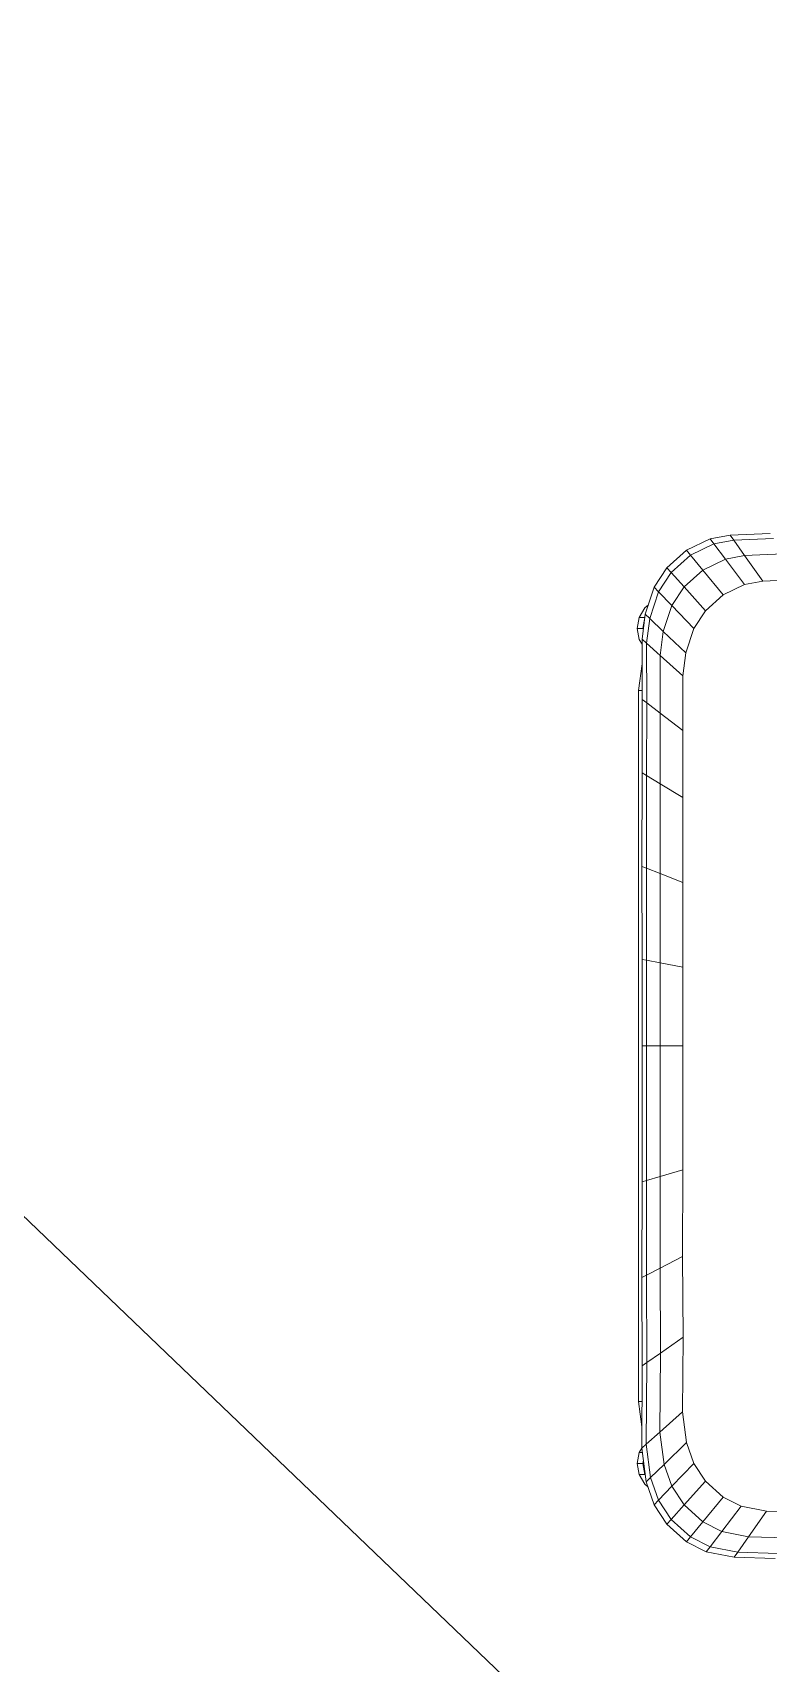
# Model space of a CAD drawing. Header units: metres. Extents: x -182 to 99, y 70 to 117.
# Drawn here: x -84.625 to -84.335, y 84.756 to 85.399 of the extents above; entities that cross this region are included whole.
import ezdxf

# ---------------------------------------------------------------- set-up
doc = ezdxf.new("R2010")
doc.units = ezdxf.units.M
doc.header["$LTSCALE"] = 0.01
doc.layers.add('G-IMPT', color=1, linetype='Continuous', lineweight=9)
doc.layers.add('I-FURN', color=6, linetype='Continuous', lineweight=9)
doc.layers.add('Iluminação', color=7, linetype='Continuous')

# ---------------------------------------------------------------- blocks, each defined once
blk = doc.blocks.new('Seating28 - 12ZSTG28_dwg-156282-Planta Baja')
at = {"layer": 'G-IMPT'}
for p, q in [((0.38268, 0.38661), (0.39865, 0.38612)), ((0.38396, 0.38862), (0.40008, 0.38816)), ((0.38396, 0.38862), (0.40008, 0.38816)), ((0.39438, 0.38009), (0.39865, 0.38612)), ((0.39865, 0.38612), (0.40008, 0.38816)), ((0.40959, 0.38399), (0.39865, 0.38612)), ((0.40008, 0.38816), (0.41114, 0.38597)), ((0.40008, 0.38816), (0.41114, 0.38597)), ((0.40959, 0.38399), (0.41114, 0.38597)), ((0.41889, 0.38204), (0.41114, 0.38597)), ((0.41114, 0.38597), (0.41889, 0.38204)), ((0.3789, 0.38054), (0.39438, 0.38009)), ((0.3789, 0.38054), (0.39438, 0.38009)), ((0.38728, 0.37), (0.39438, 0.38009)), ((0.40499, 0.37798), (0.39438, 0.38009)), ((0.40499, 0.37798), (0.39438, 0.38009)), ((0.40959, 0.38399), (0.40499, 0.37798)), ((0.40959, 0.38399), (0.41727, 0.38009)), ((0.41246, 0.3742), (0.41727, 0.38009)), ((0.41727, 0.38009), (0.41889, 0.38204)), ((0.41727, 0.38009), (0.42486, 0.3732)), ((0.41889, 0.38204), (0.42657, 0.37509)), ((0.41889, 0.38204), (0.42657, 0.37509)), ((0.39734, 0.36802), (0.40499, 0.37798)), ((0.40438, 0.36445), (0.41246, 0.3742)), ((0.40499, 0.37798), (0.41246, 0.3742)), ((0.41246, 0.3742), (0.40499, 0.37798)), ((0.4198, 0.36753), (0.41246, 0.3742)), ((0.41246, 0.3742), (0.4198, 0.36753)), ((0.4198, 0.36753), (0.42486, 0.3732)), ((0.42486, 0.3732), (0.4198, 0.36753)), ((0.42486, 0.3732), (0.42657, 0.37509)), ((0.42486, 0.3732), (0.42657, 0.37509)), ((0.42986, 0.36561), (0.42486, 0.3732)), ((0.4316, 0.36741), (0.42657, 0.37509)), ((0.4316, 0.36741), (0.42657, 0.37509)), ((0.38728, 0.37), (0.37259, 0.37045)), ((0.39734, 0.36802), (0.38728, 0.37)), ((0.40438, 0.36445), (0.39734, 0.36802)), ((0.4198, 0.36753), (0.41136, 0.35811)), ((0.42465, 0.36018), (0.4198, 0.36753)), ((0.42465, 0.36018), (0.4198, 0.36753)), ((0.42986, 0.36561), (0.4316, 0.36741)), ((0.4316, 0.36741), (0.43477, 0.35844)), ((0.43477, 0.35844), (0.4316, 0.36741)), ((0.41136, 0.35811), (0.40438, 0.36445)), ((0.42465, 0.36018), (0.41596, 0.35113)), ((0.42465, 0.36018), (0.42986, 0.36561)), ((0.4277, 0.35156), (0.42465, 0.36018)), ((0.42465, 0.36018), (0.4277, 0.35156)), ((0.433, 0.35671), (0.42986, 0.36561)), ((0.43528, 0.35936), (0.43409, 0.36036)), ((0.41596, 0.35113), (0.41136, 0.35811)), ((0.433, 0.35671), (0.4277, 0.35156)), ((0.433, 0.35671), (0.43477, 0.35844)), ((0.433, 0.35671), (0.43471, 0.34354)), ((0.43477, 0.35844), (0.4365, 0.34513)), ((0.43477, 0.35844), (0.4365, 0.34513)), ((0.43528, 0.35936), (0.43748, 0.35552)), ((0.43748, 0.35552), (0.43535, 0.35552)), ((0.43611, 0.35119), (0.43535, 0.35552)), ((0.43748, 0.35552), (0.43827, 0.35119)), ((0.41596, 0.35113), (0.41883, 0.34296)), ((0.4277, 0.35156), (0.41883, 0.34296)), ((0.4277, 0.35156), (0.42934, 0.33879)), ((0.4277, 0.35156), (0.42934, 0.33879)), ((0.43611, 0.35119), (0.43588, 0.3499)), ((0.43611, 0.35119), (0.43827, 0.35119)), ((0.43827, 0.35119), (0.43748, 0.34683)), ((0.42041, 0.33086), (0.41883, 0.34296)), ((0.43471, 0.34354), (0.42934, 0.33879)), ((0.43449, 0.31141), (0.43471, 0.34354)), ((0.43471, 0.34354), (0.4365, 0.34513)), ((0.43628, 0.34683), (0.43748, 0.34683)), ((0.43629, 0.31266), (0.4365, 0.34513)), ((0.43629, 0.31266), (0.4365, 0.34513)), ((0.4365, 0.34513), (0.43748, 0.34683)), ((0.4365, 0.34513), (0.43748, 0.34683)), ((0.42041, 0.33086), (0.42934, 0.33879)), ((0.42916, 0.30763), (0.42934, 0.33879)), ((0.42916, 0.30763), (0.42934, 0.33879)), ((0.43775, 0.32668), (0.43645, 0.33671)), ((0.42023, 0.30133), (0.42041, 0.33086)), ((0.43775, 0.32668), (0.43638, 0.32668)), ((0.43775, 0.32668), (0.43775, 0.04645)), ((0.42916, 0.30763), (0.43449, 0.31141)), ((0.43449, 0.31141), (0.43629, 0.31266)), ((0.43468, 0.27691), (0.43449, 0.31141)), ((0.43629, 0.31266), (0.43647, 0.27783)), ((0.43647, 0.27783), (0.43629, 0.31266)), ((0.42023, 0.30133), (0.42916, 0.30763)), ((0.42931, 0.27417), (0.42916, 0.30763)), ((0.42916, 0.30763), (0.42931, 0.27417)), ((0.42023, 0.30133), (0.42038, 0.26963)), ((0.43468, 0.27691), (0.42931, 0.27417)), ((0.43461, 0.23963), (0.43468, 0.27691)), ((0.43468, 0.27691), (0.43647, 0.27783)), ((0.43638, 0.24018), (0.43647, 0.27783)), ((0.43638, 0.24018), (0.43647, 0.27783)), ((0.42038, 0.26963), (0.42931, 0.27417)), ((0.42925, 0.23805), (0.42931, 0.27417)), ((0.42925, 0.23805), (0.42931, 0.27417)), ((0.42032, 0.23537), (0.42038, 0.26963)), ((0.42925, 0.23805), (0.42032, 0.23537)), ((0.43461, 0.23963), (0.42925, 0.23805)), ((0.42925, 0.18657), (0.42925, 0.23805)), ((0.42925, 0.18657), (0.42925, 0.23805)), ((0.43461, 0.23963), (0.43638, 0.24018)), ((0.43461, 0.23963), (0.43461, 0.18657)), ((0.43638, 0.24018), (0.43641, 0.18657)), ((0.43641, 0.18657), (0.43638, 0.24018)), ((0.42032, 0.23537), (0.42032, 0.18657)), ((0.42925, 0.18657), (0.42032, 0.18657)), ((0.42032, 0.18657), (0.42032, 0.15551)), ((0.42925, 0.18657), (0.42925, 0.1538)), ((0.42925, 0.18657), (0.42925, 0.1538)), ((0.42925, 0.18657), (0.43461, 0.18657)), ((0.43461, 0.18657), (0.43458, 0.1528)), ((0.43461, 0.18657), (0.43641, 0.18657)), ((0.43641, 0.18657), (0.43638, 0.15246)), ((0.43641, 0.18657), (0.43638, 0.15246)), ((0.42035, 0.12216), (0.42032, 0.15551)), ((0.42032, 0.15551), (0.42925, 0.1538)), ((0.42928, 0.11863), (0.42925, 0.1538)), ((0.42928, 0.11863), (0.42925, 0.1538)), ((0.42925, 0.1538), (0.43458, 0.1528)), ((0.43464, 0.11649), (0.43458, 0.1528)), ((0.43458, 0.1528), (0.43638, 0.15246)), ((0.43644, 0.11579), (0.43638, 0.15246)), ((0.43644, 0.11579), (0.43638, 0.15246)), ((0.42035, 0.12216), (0.42032, 0.08861)), ((0.42928, 0.11863), (0.42035, 0.12216)), ((0.42928, 0.11863), (0.42925, 0.08321)), ((0.42925, 0.08321), (0.42928, 0.11863)), ((0.43464, 0.11649), (0.42928, 0.11863)), ((0.43464, 0.11649), (0.43461, 0.07998)), ((0.43464, 0.11649), (0.43644, 0.11579)), ((0.43644, 0.11579), (0.43641, 0.07891)), ((0.43644, 0.11579), (0.43641, 0.07891)), ((0.42032, 0.08861), (0.42029, 0.06224)), ((0.42032, 0.08861), (0.42925, 0.08321)), ((0.42925, 0.08321), (0.42922, 0.05541)), ((0.42925, 0.08321), (0.42922, 0.05541)), ((0.42925, 0.08321), (0.43461, 0.07998)), ((0.43461, 0.07998), (0.43455, 0.0513)), ((0.43461, 0.07998), (0.43641, 0.07891)), ((0.43641, 0.07891), (0.43635, 0.04993)), ((0.43641, 0.07891), (0.43635, 0.04993)), ((0.42032, 0.04066), (0.42029, 0.06224)), ((0.42029, 0.06224), (0.42922, 0.05541)), ((0.42925, 0.03264), (0.42922, 0.05541)), ((0.42925, 0.03264), (0.42922, 0.05541)), ((0.43455, 0.0513), (0.42922, 0.05541)), ((0.43461, 0.02783), (0.43455, 0.0513)), ((0.43455, 0.0513), (0.43635, 0.04993)), ((0.43641, 0.02624), (0.43635, 0.04993)), ((0.43641, 0.02624), (0.43635, 0.04993)), ((0.43636, 0.04645), (0.43775, 0.04645)), ((0.43639, 0.03595), (0.43775, 0.04645)), ((0.41916, 0.03164), (0.42032, 0.04066)), ((0.42032, 0.04066), (0.42925, 0.03264)), ((0.42803, 0.02313), (0.42925, 0.03264)), ((0.42803, 0.02313), (0.42925, 0.03264)), ((0.43461, 0.02783), (0.42925, 0.03264)), ((0.41916, 0.03164), (0.41596, 0.02201)), ((0.41916, 0.03164), (0.42803, 0.02313)), ((0.43461, 0.02783), (0.43336, 0.01801)), ((0.43461, 0.02783), (0.43641, 0.02624)), ((0.43641, 0.02624), (0.43513, 0.01634)), ((0.43641, 0.02624), (0.43513, 0.01634)), ((0.43748, 0.0263), (0.43641, 0.02816)), ((0.43827, 0.02195), (0.43748, 0.0263)), ((0.41136, 0.01503), (0.41596, 0.02201)), ((0.41596, 0.02201), (0.42465, 0.01295)), ((0.42803, 0.02313), (0.42465, 0.01295)), ((0.42803, 0.02313), (0.42465, 0.01295)), ((0.42803, 0.02313), (0.43336, 0.01801)), ((0.43611, 0.02195), (0.43535, 0.01762)), ((0.43827, 0.02195), (0.43611, 0.02195)), ((0.43827, 0.02195), (0.43748, 0.01762)), ((0.40438, 0.00869), (0.41136, 0.01503)), ((0.41136, 0.01503), (0.4198, 0.00561)), ((0.4198, 0.00561), (0.42465, 0.01295)), ((0.4198, 0.00561), (0.42465, 0.01295)), ((0.42986, 0.00753), (0.42465, 0.01295)), ((0.43336, 0.01801), (0.42986, 0.00753)), ((0.43513, 0.01634), (0.4316, 0.00573)), ((0.43513, 0.01634), (0.4316, 0.00573)), ((0.43336, 0.01801), (0.43513, 0.01634)), ((0.43389, 0.01261), (0.43528, 0.01378)), ((0.43748, 0.01762), (0.43528, 0.01378)), ((0.43748, 0.01762), (0.43535, 0.01762)), ((0.39594, 0.00466), (0.40438, 0.00869)), ((0.40438, 0.00869), (0.41246, -0.00107)), ((0.42986, 0.00753), (0.42486, -0.00006)), ((0.42986, 0.00753), (0.4316, 0.00573)), ((0.37436, 0.00268), (0.38874, 0.00326)), ((0.38874, 0.00326), (0.39594, 0.00466)), ((0.38874, 0.00326), (0.39594, -0.0068)), ((0.39594, 0.00466), (0.40352, -0.00533)), ((0.41246, -0.00107), (0.4198, 0.00561)), ((0.41246, -0.00107), (0.4198, 0.00561)), ((0.4198, 0.00561), (0.42486, -0.00006)), ((0.42486, -0.00006), (0.4198, 0.00561)), ((0.42657, -0.00195), (0.4316, 0.00573)), ((0.4316, 0.00573), (0.42657, -0.00195)), ((0.39594, -0.0068), (0.40352, -0.00533)), ((0.40352, -0.00533), (0.39594, -0.0068)), ((0.40352, -0.00533), (0.41246, -0.00107)), ((0.41246, -0.00107), (0.40352, -0.00533)), ((0.4081, -0.01134), (0.40352, -0.00533)), ((0.41246, -0.00107), (0.41727, -0.00695)), ((0.42486, -0.00006), (0.41727, -0.00695)), ((0.41889, -0.0089), (0.42657, -0.00195)), ((0.41889, -0.0089), (0.42657, -0.00195)), ((0.42486, -0.00006), (0.42657, -0.00195)), ((0.42486, -0.00006), (0.42657, -0.00195)), ((0.38076, -0.00741), (0.39594, -0.0068)), ((0.38076, -0.00741), (0.39594, -0.0068)), ((0.3846, -0.01347), (0.40026, -0.01283)), ((0.40026, -0.01283), (0.39594, -0.0068)), ((0.4081, -0.01134), (0.40026, -0.01283)), ((0.40026, -0.01283), (0.4017, -0.01484)), ((0.41727, -0.00695), (0.4081, -0.01134)), ((0.4081, -0.01134), (0.40959, -0.01332)), ((0.41889, -0.0089), (0.40959, -0.01332)), ((0.40959, -0.01332), (0.41889, -0.0089)), ((0.41727, -0.00695), (0.41889, -0.0089)), ((0.38588, -0.01548), (0.4017, -0.01484)), ((0.38588, -0.01548), (0.4017, -0.01484)), ((0.4017, -0.01484), (0.40959, -0.01332)), ((0.4017, -0.01484), (0.40959, -0.01332))]:
    blk.add_line(p, q, dxfattribs=at)
blk = doc.blocks.new('Seating28 - Seating28-156658-Planta Baja')
blk.add_blockref('Seating28 - 12ZSTG28_dwg-156282-Planta Baja', (0, 0))

msp = doc.modelspace()

# ---------------------------------------------------------------- linework, layer by layer
at = {"layer": 'Iluminação', "color": 0, "ltscale": 0.5}
msp.add_line((-85.76345, 86.01887), (-84.23221, 84.55233), dxfattribs=at)

# ---------------------------------------------------------------- block references
at = {"layer": 'I-FURN', "rotation": 180}
msp.add_blockref('Seating28 - Seating28-156658-Planta Baja', (-83.94828, 85.1856), dxfattribs=at)

doc.saveas('drawing.dxf')
